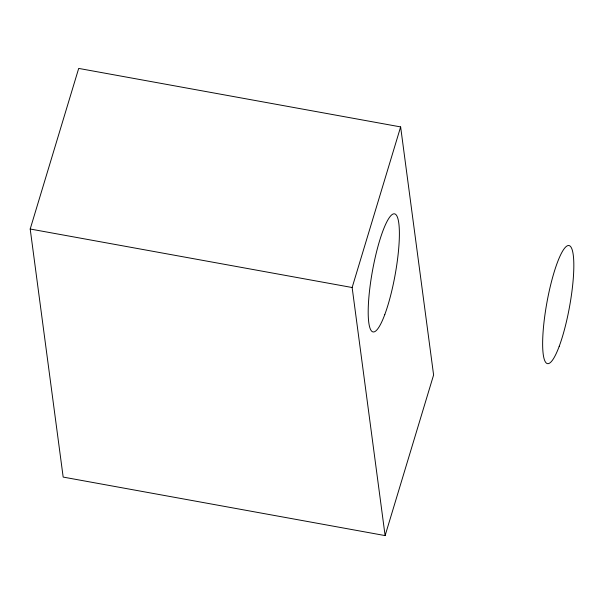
<?xml version="1.0" encoding="UTF-8"?>
<svg xmlns="http://www.w3.org/2000/svg" width="604" height="604" viewBox="0 0 604 604"><rect width="100%" height="100%" fill="white"/><g stroke="black" fill="none" stroke-linecap="round" stroke-linejoin="round"><path stroke-width="0.91" d="M30.2 229.014L78.694 68.411L400.633 126.915L433.604 374.986L385.11 535.589L63.171 477.084L30.2 229.014L352.14 287.519L385.11 535.589M352.14 287.519L400.633 126.915M384.778 314.586A60.015 11.506 -79.7 0 0 396.775 215.787A60.015 11.506 -79.7 0 0 369.814 288.297A60.015 11.506 -79.7 0 0 384.778 314.586M559.221 346.288A60.015 11.506 -79.7 0 0 571.218 247.489A60.015 11.506 -79.7 0 0 544.257 319.992A60.015 11.506 -79.7 0 0 559.221 346.288"/></g></svg>
